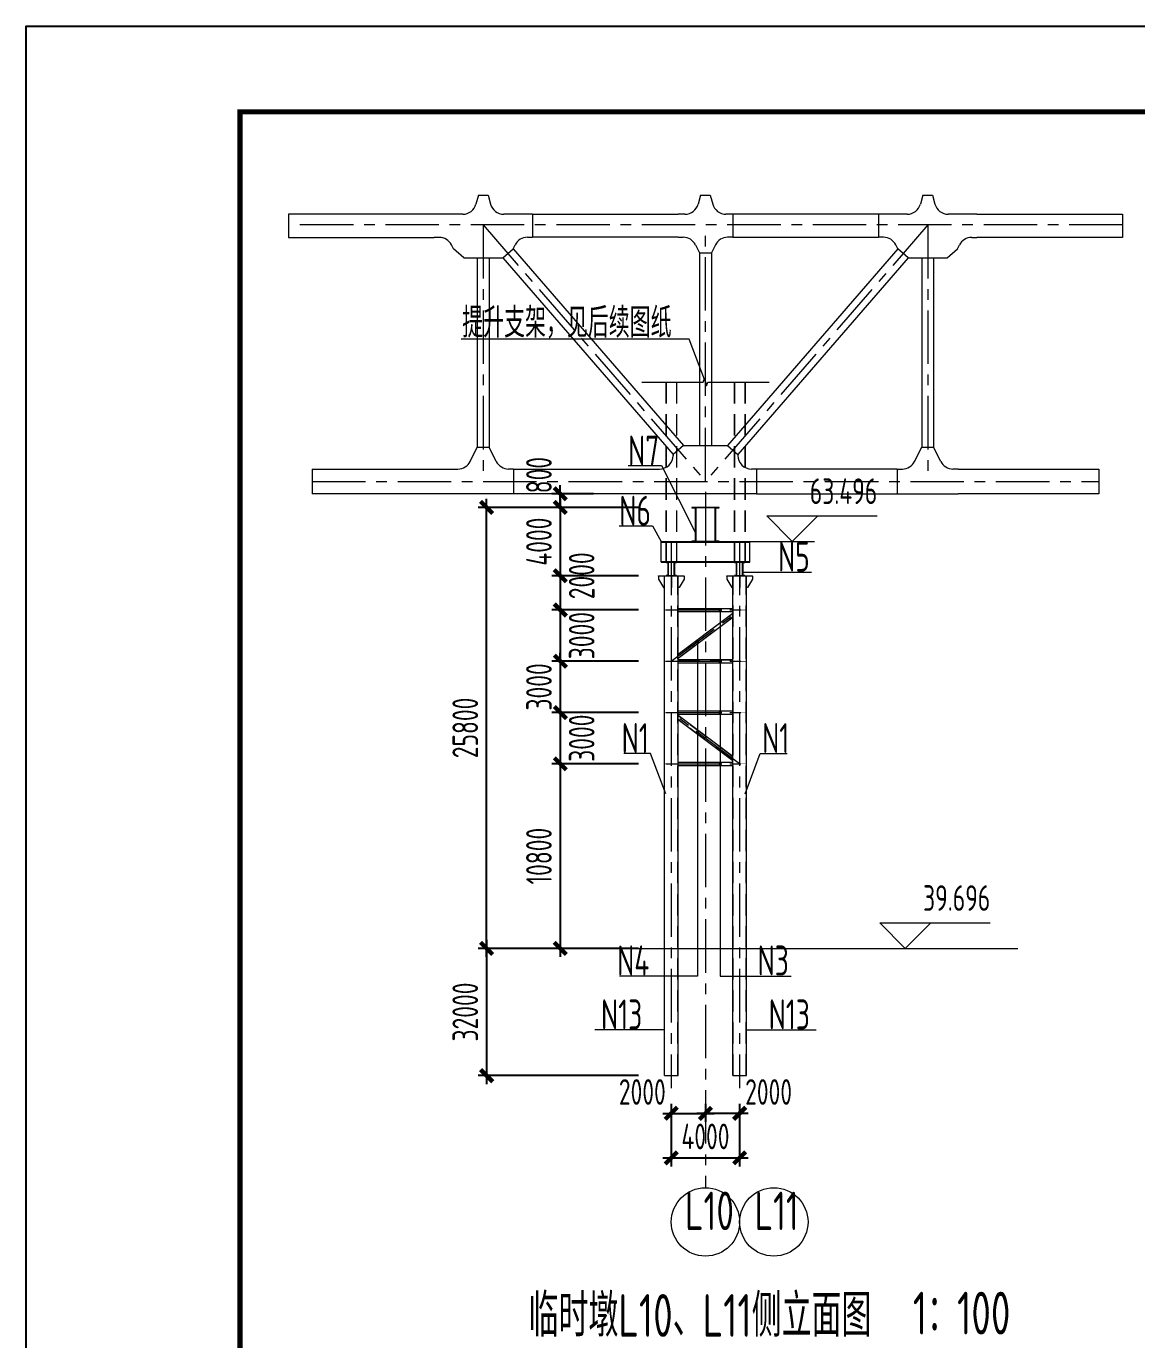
# Model space of a CAD drawing. Extents: x -2876908 to 633791, y -1383861 to 872234.
# Drawn here: x -1274373 to -1209407, y -1009729 to -932886 of the extents above; entities that cross this region are included whole.
import ezdxf
from ezdxf.enums import TextEntityAlignment as Align

# ---------------------------------------------------------------- set-up
doc = ezdxf.new("R2010")
doc.units = 0
doc.header["$LTSCALE"] = 5
doc.header["$MEASUREMENT"] = 0
for name, pattern in [('CENTER', [2, 1.25, -0.25, 0.25, -0.25]), ('DASH', [0.35, 0.25, -0.1]), ('DASHED', [0.75, 0.5, -0.25])]:
    doc.linetypes.add(name, pattern=pattern)
doc.layers.get('0').update_dxf_attribs({"linetype": 'CONTINUOUS', "lineweight": 25})
doc.layers.get('DEFPOINTS').update_dxf_attribs({"color": 35, "linetype": 'CONTINUOUS', "lineweight": 13})
for name, color, linetype, lineweight in [('1粗实线', 1, 'CONTINUOUS', 30), ('3中心线', 6, 'CENTER', 18), ('4虚线', 2, 'DASHED', 18), ('5标注', 3, 'CONTINUOUS', 15), ('6文本', 7, 'CONTINUOUS', 15), ('7边界线', 8, 'CONTINUOUS', 15), ('8轮廓线', 4, 'CONTINUOUS', 15), ('DIM', 3, 'CONTINUOUS', 0), ('HFZT', 5, 'CONTINUOUS', 15), ('REIND', 1, 'CONTINUOUS', 0), ('THIN', 7, 'CONTINUOUS', 0)]:
    doc.layers.add(name, color=color, linetype=linetype, lineweight=lineweight)
doc.styles.add('TSSD_Dimension', font='tssdeng.shx', dxfattribs={"width": 0.7, "bigfont": 'hztxt.shx'})
doc.styles.add('TSSD_NORM', font='tssdeng.shx', dxfattribs={"width": 0.7, "bigfont": 'hztxt.shx'})
doc.dimstyles.new('SJSYB-(50)$7', dxfattribs={"dimscale": 50, "dimtxt": 3.5, "dimasz": 1.5, "dimexe": 1, "dimexo": 1, "dimgap": 0.65, "dimtad": 1, "dimdec": 0, "dimzin": 0, "dimdsep": 46, "dimtxsty": 'TSSD_NORM', "dimblk": 'OBLIQUE', "dimcen": 0, "dimclrd": 256, "dimclre": 256, "dimclrt": 7, "dimadec": 0, "dimazin": 0, "dimtfac": 1, "dimtdec": 0, "dimtmove": 1, "dimatfit": 3, "dimldrblk": 'NONE', "dimfxl": 4, "dimfxlon": 1, "dimtolj": 1, "dimtzin": 0, "dimlwd": -1, "dimlwe": -1, "dimarcsym": 0})
doc.dimstyles.new('TSSD_100_100', dxfattribs={"dimtxt": 300, "dimasz": 100, "dimexe": 100, "dimexo": 250, "dimgap": 100, "dimtad": 1, "dimdec": 0, "dimzin": 0, "dimdsep": 46, "dimtxsty": 'TSSD_Dimension', "dimblk": 'ARCHTICK', "dimblk1": 'ARCHTICK', "dimblk2": 'ARCHTICK', "dimcen": 0, "dimdle": 100, "dimclrt": 7, "dimadec": 0, "dimazin": 0, "dimtfac": 1, "dimtdec": 0, "dimtix": 1, "dimtmove": 2, "dimatfit": 3, "dimfxl": 1, "dimtolj": 1, "dimtzin": 0, "dimarcsym": 0})

# ---------------------------------------------------------------- blocks, each defined once
blk = doc.blocks.new('LD')
at = {"layer": '3中心线', "ltscale": 500}
for p, q in [((-1150479, 4371), (-1199282, 4371)), ((-1187880, 4371), (-1174880, -10629)), ((-1187880, 4371), (-1187880, -10629)), ((-1174880, -10629), (-1174880, 4371)), ((-1161880, 4371), (-1174880, -10629)), ((-1161880, 4371), (-1161880, -10629)), ((-1197887, -10629), (-1151874, -10629))]:
    blk.add_line(p, q, dxfattribs=at)
at = {"layer": '8轮廓线'}
for p, q in [((-1188165, 6114), (-1188307, 5589)), ((-1188165, 6114), (-1187596, 6114)), ((-1187596, 6114), (-1187455, 5593)), ((-1175165, 6118), (-1175307, 5593)), ((-1175165, 6118), (-1174596, 6118)), ((-1174596, 6118), (-1174454, 5593)), ((-1162165, 6114), (-1162306, 5593)), ((-1162165, 6114), (-1161596, 6114)), ((-1161596, 6114), (-1161454, 5589)), ((-1189079, 4999), (-1199282, 4999)), ((-1199282, 4999), (-1199282, 3649)), ((-1185001, 5003), (-1186682, 5003)), ((-1185001, 5003), (-1176479, 5003)), ((-1185001, 5003), (-1185001, 3653)), ((-1176079, 5003), (-1176479, 5003)), ((-1173282, 5003), (-1173681, 5003)), ((-1164760, 5003), (-1173282, 5003)), ((-1173282, 5003), (-1173282, 3653)), ((-1163078, 5003), (-1164760, 5003)), ((-1164760, 5003), (-1164760, 3653)), ((-1159003, 4999), (-1160681, 4999)), ((-1159003, 4999), (-1150479, 4999)), ((-1150479, 4999), (-1150479, 3649)), ((-1199282, 3649), (-1190758, 3649)), ((-1190458, 3649), (-1190758, 3649)), ((-1189624, 2970), (-1189742, 3206)), ((-1186137, 2970), (-1186016, 3210)), ((-1185301, 3653), (-1185001, 3653)), ((-1176479, 3653), (-1185001, 3653)), ((-1176479, 3653), (-1176179, 3653)), ((-1175463, 3210), (-1175230, 2744)), ((-1174297, 3210), (-1174530, 2744)), ((-1173282, 3653), (-1173582, 3653)), ((-1173282, 3653), (-1164760, 3653)), ((-1164460, 3653), (-1164760, 3653)), ((-1163624, 2970), (-1163744, 3210)), ((-1160137, 2970), (-1160018, 3206)), ((-1159303, 3649), (-1159003, 3649)), ((-1150479, 3649), (-1159003, 3649)), ((-1189019, 2446), (-1189624, 2970)), ((-1189019, 2446), (-1186741, 2446)), ((-1188230, 2446), (-1188230, -8636)), ((-1187530, 2446), (-1187530, -8636)), ((-1186741, 2446), (-1186137, 2970)), ((-1186741, 2446), (-1176774, -9055)), ((-1186137, 2970), (-1176169, -8531)), ((-1175230, 2744), (-1175230, -8531)), ((-1175230, 2744), (-1174530, 2744)), ((-1174530, 2744), (-1174530, -8531)), ((-1163624, 2970), (-1173591, -8531)), ((-1163019, 2446), (-1172987, -9055)), ((-1163019, 2446), (-1163624, 2970)), ((-1163019, 2446), (-1160741, 2446)), ((-1162230, 2446), (-1162230, -8636)), ((-1161530, 2446), (-1161530, -8636)), ((-1160741, 2446), (-1160137, 2970)), ((-1188644, -9463), (-1188230, -8636)), ((-1188230, -8636), (-1187530, -8636)), ((-1187117, -9463), (-1187530, -8636)), ((-1176169, -8531), (-1176774, -9055)), ((-1176774, -9055), (-1176774, -9105)), ((-1176169, -8531), (-1173591, -8531)), ((-1173591, -8531), (-1172987, -9055)), ((-1172987, -9055), (-1172987, -9105)), ((-1162644, -9463), (-1162230, -8636)), ((-1162230, -8636), (-1161530, -8636)), ((-1161117, -9463), (-1161530, -8636)), ((-1197887, -9905), (-1197887, -11353)), ((-1197887, -9905), (-1189659, -9905)), ((-1189659, -9905), (-1189359, -9905)), ((-1186101, -9905), (-1186401, -9905)), ((-1186101, -9905), (-1186101, -11353)), ((-1186101, -9905), (-1177874, -9905)), ((-1177874, -9905), (-1177574, -9905)), ((-1171887, -9905), (-1172187, -9905)), ((-1171887, -9905), (-1171887, -11353)), ((-1163659, -9905), (-1171887, -9905)), ((-1163659, -9905), (-1163359, -9905)), ((-1163659, -9905), (-1163659, -11353)), ((-1160101, -9905), (-1160401, -9905)), ((-1160101, -9905), (-1151874, -9905)), ((-1151874, -9905), (-1151874, -11353)), ((-1186101, -11353), (-1197887, -11353)), ((-1171887, -11353), (-1186101, -11353)), ((-1171887, -11353), (-1160101, -11353)), ((-1151874, -11353), (-1160101, -11353))]:
    blk.add_line(p, q, dxfattribs=at)
for centre, start, end in [((-1189079, 5799), 270, 344.82495), ((-1186682, 5803), 195.17505, 270), ((-1176079, 5803), 270, 344.82495), ((-1173681, 5803), 195.17505, 270), ((-1163078, 5803), 270, 344.82495), ((-1160681, 5799), 195.17505, 270), ((-1190458, 2849), 26.56505, 90), ((-1185301, 2853), 90, 153.43495), ((-1176179, 2853), 26.56505, 90), ((-1173582, 2853), 90, 153.43495), ((-1164460, 2853), 26.56505, 90), ((-1159303, 2849), 90, 153.43495), ((-1177574, -9105), 269.99825, 0), ((-1172187, -9105), 180, 270.00175), ((-1189359, -9105), 270, 333.43495), ((-1186401, -9105), 206.56505, 270), ((-1163359, -9105), 270, 333.43495), ((-1160401, -9105), 206.56505, 270)]:
    blk.add_arc(centre, 800, start, end, dxfattribs=at)
blk = doc.blocks.new('_ArchTick')
at = {"color": 0, "linetype": 'ByBlock', "const_width": 0.5}
blk.add_lwpolyline([(-0.71, -0.71), (0.71, 0.71)], dxfattribs=at)
blk = doc.blocks.new('*D2158')
at = {"layer": 'DEFPOINTS', "color": 0, "transparency": 16777216}
for p in [(-1237303, -986837), (-1247440, -994277), (-1237303, -994277)]:
    blk.add_point(p, dxfattribs=at)
at = {"layer": 'DIM', "color": 0, "lineweight": -2, "transparency": 16777216}
for p, q in [((-1247440, -986337), (-1247440, -994777)), ((-1238553, -986837), (-1247940, -986837)), ((-1238553, -994277), (-1247940, -994277))]:
    blk.add_line(p, q, dxfattribs=at)
at = {"layer": 'DIM', "color": 0, "lineweight": -2, "transparency": 16777216, "xscale": 500, "yscale": 500, "zscale": 500}
for p, rotation in [((-1247440, -986837), 90), ((-1247440, -994277), 270)]:
    blk.add_blockref('_ArchTick', p, dxfattribs=dict(at, rotation=rotation))
at = {"layer": 'DIM', "color": 7, "transparency": 16777216, "insert": (-1248690, -990557), "char_height": 1500, "attachment_point": 5, "rotation": 90, "style": 'TSSD_Dimension'}
blk.add_mtext('\\A1;32000', dxfattribs=at)
blk = doc.blocks.new('*D2159')
at = {"layer": 'DEFPOINTS', "color": 0, "transparency": 16777216}
for p in [(-1237303, -961036), (-1243129, -965036), (-1237303, -965036)]:
    blk.add_point(p, dxfattribs=at)
at = {"layer": 'DIM', "color": 0, "lineweight": -2, "transparency": 16777216}
for p, q in [((-1238553, -961036), (-1243629, -961036)), ((-1243129, -960536), (-1243129, -965536)), ((-1238553, -965036), (-1243629, -965036))]:
    blk.add_line(p, q, dxfattribs=at)
at = {"layer": 'DIM', "color": 0, "lineweight": -2, "transparency": 16777216, "xscale": 500, "yscale": 500, "zscale": 500}
for p, rotation in [((-1243129, -961036), 90), ((-1243129, -965036), 270)]:
    blk.add_blockref('_ArchTick', p, dxfattribs=dict(at, rotation=rotation))
at = {"layer": 'DIM', "color": 7, "transparency": 16777216, "insert": (-1244379, -963036), "char_height": 1500, "attachment_point": 5, "rotation": 90, "style": 'TSSD_Dimension'}
blk.add_mtext('\\A1;4000', dxfattribs=at)
blk = doc.blocks.new('*D2160')
at = {"layer": 'DEFPOINTS', "color": 0, "transparency": 16777216}
for p in [(-1237303, -967036), (-1243129, -970036), (-1237303, -970036)]:
    blk.add_point(p, dxfattribs=at)
at = {"layer": 'DIM', "color": 0, "lineweight": -2, "transparency": 16777216}
for p, q in [((-1243129, -966536), (-1243129, -970536)), ((-1238553, -967036), (-1243629, -967036)), ((-1238553, -970036), (-1243629, -970036))]:
    blk.add_line(p, q, dxfattribs=at)
at = {"layer": 'DIM', "color": 0, "lineweight": -2, "transparency": 16777216, "xscale": 500, "yscale": 500, "zscale": 500}
for p, rotation in [((-1243129, -967036), 90), ((-1243129, -970036), 270)]:
    blk.add_blockref('_ArchTick', p, dxfattribs=dict(at, rotation=rotation))
at = {"layer": 'DIM', "color": 7, "transparency": 16777216, "insert": (-1241879, -968536), "char_height": 1500, "attachment_point": 5, "rotation": 90, "style": 'TSSD_Dimension'}
blk.add_mtext('\\A1;3000', dxfattribs=at)
blk = doc.blocks.new('*D2161')
at = {"layer": 'DEFPOINTS', "color": 0, "transparency": 16777216}
for p in [(-1237303, -970036), (-1243129, -973036), (-1237303, -973036)]:
    blk.add_point(p, dxfattribs=at)
at = {"layer": 'DIM', "color": 0, "lineweight": -2, "transparency": 16777216}
for p, q in [((-1243129, -970036), (-1243129, -969536)), ((-1238553, -970036), (-1243629, -970036)), ((-1243129, -970036), (-1243129, -973036)), ((-1238553, -973036), (-1243629, -973036)), ((-1243129, -973036), (-1243129, -973536))]:
    blk.add_line(p, q, dxfattribs=at)
at = {"layer": 'DIM', "color": 0, "lineweight": -2, "transparency": 16777216, "xscale": 500, "yscale": 500, "zscale": 500}
for p, rotation in [((-1243129, -970036), 270), ((-1243129, -973036), 90)]:
    blk.add_blockref('_ArchTick', p, dxfattribs=dict(at, rotation=rotation))
at = {"layer": 'DIM', "color": 7, "transparency": 16777216, "insert": (-1244379, -971536), "char_height": 1500, "attachment_point": 5, "rotation": 90, "style": 'TSSD_Dimension'}
blk.add_mtext('\\A1;3000', dxfattribs=at)
blk = doc.blocks.new('*D2162')
at = {"layer": 'DEFPOINTS', "color": 0, "transparency": 16777216}
for p in [(-1237303, -973036), (-1243129, -976036), (-1237303, -976036)]:
    blk.add_point(p, dxfattribs=at)
at = {"layer": 'DIM', "color": 0, "lineweight": -2, "transparency": 16777216}
for p, q in [((-1243129, -972536), (-1243129, -976536)), ((-1238553, -973036), (-1243629, -973036)), ((-1238553, -976036), (-1243629, -976036))]:
    blk.add_line(p, q, dxfattribs=at)
at = {"layer": 'DIM', "color": 0, "lineweight": -2, "transparency": 16777216, "xscale": 500, "yscale": 500, "zscale": 500}
for p, rotation in [((-1243129, -973036), 90), ((-1243129, -976036), 270)]:
    blk.add_blockref('_ArchTick', p, dxfattribs=dict(at, rotation=rotation))
at = {"layer": 'DIM', "color": 7, "transparency": 16777216, "insert": (-1241879, -974536), "char_height": 1500, "attachment_point": 5, "rotation": 90, "style": 'TSSD_Dimension'}
blk.add_mtext('\\A1;3000', dxfattribs=at)
blk = doc.blocks.new('*D2163')
at = {"layer": 'DEFPOINTS', "color": 0, "transparency": 16777216}
for p in [(-1237303, -976036), (-1243129, -986836), (-1237303, -986836)]:
    blk.add_point(p, dxfattribs=at)
at = {"layer": 'DIM', "color": 0, "lineweight": -2, "transparency": 16777216}
for p, q in [((-1243129, -975536), (-1243129, -987336)), ((-1238553, -976036), (-1243629, -976036)), ((-1238553, -986836), (-1243629, -986836))]:
    blk.add_line(p, q, dxfattribs=at)
at = {"layer": 'DIM', "color": 0, "lineweight": -2, "transparency": 16777216, "xscale": 500, "yscale": 500, "zscale": 500}
for p, rotation in [((-1243129, -976036), 90), ((-1243129, -986836), 270)]:
    blk.add_blockref('_ArchTick', p, dxfattribs=dict(at, rotation=rotation))
at = {"layer": 'DIM', "color": 7, "transparency": 16777216, "insert": (-1244379, -981436), "char_height": 1500, "attachment_point": 5, "rotation": 90, "style": 'TSSD_Dimension'}
blk.add_mtext('\\A1;10800', dxfattribs=at)
blk = doc.blocks.new('*D2164')
at = {"layer": 'DEFPOINTS', "color": 0, "transparency": 16777216}
for p in [(-1243129, -960236), (-1239936, -960236), (-1239936, -961036)]:
    blk.add_point(p, dxfattribs=at)
at = {"layer": 'DIM', "color": 0, "lineweight": -2, "transparency": 16777216}
for p, q in [((-1243129, -960236), (-1243129, -959736)), ((-1241186, -960236), (-1243629, -960236)), ((-1243129, -961036), (-1243129, -960236)), ((-1241186, -961036), (-1243629, -961036)), ((-1243129, -961036), (-1243129, -961536))]:
    blk.add_line(p, q, dxfattribs=at)
at = {"layer": 'DIM', "color": 0, "lineweight": -2, "transparency": 16777216, "xscale": 500, "yscale": 500, "zscale": 500}
for p, rotation in [((-1243129, -960236), 270), ((-1243129, -961036), 90)]:
    blk.add_blockref('_ArchTick', p, dxfattribs=dict(at, rotation=rotation))
at = {"layer": 'DIM', "color": 7, "transparency": 16777216, "insert": (-1244379, -959146), "char_height": 1500, "attachment_point": 5, "rotation": 90, "style": 'TSSD_Dimension'}
blk.add_mtext('\\A1;800', dxfattribs=at)
blk = doc.blocks.new('*D2165')
at = {"layer": 'DEFPOINTS', "color": 0, "transparency": 16777216}
for p in [(-1247440, -961036), (-1239936, -961036), (-1239936, -986836)]:
    blk.add_point(p, dxfattribs=at)
at = {"layer": 'DIM', "color": 0, "lineweight": -2, "transparency": 16777216}
for p, q in [((-1241186, -961036), (-1247940, -961036)), ((-1247440, -987336), (-1247440, -960536)), ((-1241186, -986836), (-1247940, -986836))]:
    blk.add_line(p, q, dxfattribs=at)
at = {"layer": 'DIM', "color": 0, "lineweight": -2, "transparency": 16777216, "xscale": 500, "yscale": 500, "zscale": 500}
for p, rotation in [((-1247440, -961036), 90), ((-1247440, -986836), 270)]:
    blk.add_blockref('_ArchTick', p, dxfattribs=dict(at, rotation=rotation))
at = {"layer": 'DIM', "color": 7, "transparency": 16777216, "insert": (-1248690, -973936), "char_height": 1500, "attachment_point": 5, "rotation": 90, "style": 'TSSD_Dimension'}
blk.add_mtext('\\A1;25800', dxfattribs=at)
blk = doc.blocks.new('*D2166')
at = {"layer": 'DEFPOINTS', "color": 0, "transparency": 16777216}
for p in [(-1236638, -994677), (-1234638, -994677), (-1234638, -996484)]:
    blk.add_point(p, dxfattribs=at)
at = {"layer": 'DIM', "color": 0, "lineweight": -2, "transparency": 16777216}
for p, q in [((-1237138, -996484), (-1234138, -996484)), ((-1236638, -995927), (-1236638, -996984)), ((-1234638, -995927), (-1234638, -996984))]:
    blk.add_line(p, q, dxfattribs=at)
at = {"layer": 'DIM', "color": 0, "lineweight": -2, "transparency": 16777216, "xscale": 500, "yscale": 500, "zscale": 500, "rotation": 180}
blk.add_blockref('_ArchTick', (-1236638, -996484), dxfattribs=at)
at = {"layer": 'DIM', "color": 0, "lineweight": -2, "transparency": 16777216, "xscale": 500, "yscale": 500, "zscale": 500}
blk.add_blockref('_ArchTick', (-1234638, -996484), dxfattribs=at)
at = {"layer": 'DIM', "color": 7, "transparency": 16777216, "insert": (-1238332, -995234), "char_height": 1500, "attachment_point": 5, "style": 'TSSD_Dimension'}
blk.add_mtext('\\A1;2000', dxfattribs=at)
blk = doc.blocks.new('*D2167')
at = {"layer": 'DEFPOINTS', "color": 0, "transparency": 16777216}
for p in [(-1234638, -994677), (-1232638, -994677), (-1234638, -996484)]:
    blk.add_point(p, dxfattribs=at)
at = {"layer": 'DIM', "color": 0, "lineweight": -2, "transparency": 16777216}
for p, q in [((-1232138, -996484), (-1235138, -996484)), ((-1234638, -995927), (-1234638, -996984)), ((-1232638, -995927), (-1232638, -996984))]:
    blk.add_line(p, q, dxfattribs=at)
at = {"layer": 'DIM', "color": 0, "lineweight": -2, "transparency": 16777216, "xscale": 500, "yscale": 500, "zscale": 500, "rotation": 180}
blk.add_blockref('_ArchTick', (-1234638, -996484), dxfattribs=at)
at = {"layer": 'DIM', "color": 0, "lineweight": -2, "transparency": 16777216, "xscale": 500, "yscale": 500, "zscale": 500}
blk.add_blockref('_ArchTick', (-1232638, -996484), dxfattribs=at)
at = {"layer": 'DIM', "color": 7, "transparency": 16777216, "insert": (-1230944, -995234), "char_height": 1500, "attachment_point": 5, "style": 'TSSD_Dimension'}
blk.add_mtext('\\A1;2000', dxfattribs=at)
blk = doc.blocks.new('*D2168')
at = {"layer": 'DEFPOINTS', "color": 0, "transparency": 16777216}
for p in [(-1236638, -994677), (-1232638, -994677), (-1232638, -999086)]:
    blk.add_point(p, dxfattribs=at)
at = {"layer": 'DIM', "color": 0, "lineweight": -2, "transparency": 16777216}
for p, q in [((-1236638, -995927), (-1236638, -999586)), ((-1232638, -995927), (-1232638, -999586)), ((-1237138, -999086), (-1232138, -999086))]:
    blk.add_line(p, q, dxfattribs=at)
at = {"layer": 'DIM', "color": 0, "lineweight": -2, "transparency": 16777216, "xscale": 500, "yscale": 500, "zscale": 500, "rotation": 180}
blk.add_blockref('_ArchTick', (-1236638, -999086), dxfattribs=at)
at = {"layer": 'DIM', "color": 0, "lineweight": -2, "transparency": 16777216, "xscale": 500, "yscale": 500, "zscale": 500}
blk.add_blockref('_ArchTick', (-1232638, -999086), dxfattribs=at)
at = {"layer": 'DIM', "color": 7, "transparency": 16777216, "insert": (-1234638, -997836), "char_height": 1500, "attachment_point": 5, "style": 'TSSD_Dimension'}
blk.add_mtext('\\A1;4000', dxfattribs=at)
blk = doc.blocks.new('施工设计图框')
at = {"color": 7, "linetype": 'Continuous'}
blk.add_lwpolyline([(-395.5, -13.5), (-395.5, 283.5), (24.5, 283.5), (24.5, -13.5), (-395.5, -13.5)], dxfattribs=at)
at = {"layer": '1粗实线', "color": 7, "linetype": 'Continuous', "const_width": 0.6}
blk.add_lwpolyline([(-370.5, -3.5), (-370.5, 273.5), (14.5, 273.5), (14.5, -3.5), (-370.5, -3.5)], dxfattribs=at)
at = {"layer": 'HFZT', "color": 2, "style": 'TSSD_NORM', "width": 0.7}
for tag, height, p in [('比例尺', 2.5, (7.25, 17.5)), ('图号', 2.5, (-20.49, 3.5)), ('日期', 2.5, (7.25, 3.5)), ('图名', 4, (-76.24, 0.75))]:
    blk.add_attdef(tag, text='', height=height, dxfattribs=at).set_placement(p, align=Align.MIDDLE)
blk = doc.blocks.new('_None')
blk = doc.blocks.new('_Oblique')
at = {"color": 0, "linetype": 'ByBlock', "lineweight": -2}
blk.add_line((-0.5, -0.5), (0.5, 0.5), dxfattribs=at)
blk = doc.blocks.new('*D2192')
at = {"layer": 'DEFPOINTS', "color": 0, "transparency": 16777216}
for p in [(-1237303, -965036), (-1243129, -967036), (-1237303, -967036)]:
    blk.add_point(p, dxfattribs=at)
at = {"layer": 'DIM', "color": 0, "lineweight": -2, "transparency": 16777216}
for p, q in [((-1238553, -965036), (-1243629, -965036)), ((-1243129, -964536), (-1243129, -967536)), ((-1238553, -967036), (-1243629, -967036))]:
    blk.add_line(p, q, dxfattribs=at)
at = {"layer": 'DIM', "color": 0, "lineweight": -2, "transparency": 16777216, "xscale": 500, "yscale": 500, "zscale": 500}
for p, rotation in [((-1243129, -965036), 90), ((-1243129, -967036), 270)]:
    blk.add_blockref('_ArchTick', p, dxfattribs=dict(at, rotation=rotation))
at = {"layer": 'DIM', "color": 7, "transparency": 16777216, "insert": (-1241879, -965036), "char_height": 1500, "attachment_point": 5, "rotation": 90, "style": 'TSSD_Dimension'}
blk.add_mtext('\\A1;2000', dxfattribs=at)

msp = doc.modelspace()

# ---------------------------------------------------------------- linework, layer by layer
at = {"layer": '3中心线', "ltscale": 500}
for p, q in [((-1234637.985, -960132.31), (-1234637.985, -1000839.409)), ((-1236637.985, -963036.31), (-1236637.985, -995005.289)), ((-1232637.985, -963036.31), (-1232637.985, -995005.289)), ((-1236952.985, -967036.31), (-1232322.985, -967036.31)), ((-1236637.985, -970036.31), (-1232637.985, -967036.31)), ((-1236952.985, -970036.31), (-1232322.985, -970036.31)), ((-1236952.985, -973036.31), (-1232322.985, -973036.31)), ((-1232637.985, -976036.31), (-1236637.985, -973036.31)), ((-1236952.985, -976036.31), (-1232322.985, -976036.31))]:
    msp.add_line(p, q, dxfattribs=at)
at = {"layer": '4虚线', "ltscale": 500}
for p, q in [((-1236952.985, -953708.162), (-1236952.985, -964236.31)), ((-1236942.985, -953708.162), (-1236942.985, -964236.31)), ((-1236332.985, -953708.162), (-1236332.985, -964236.31)), ((-1236322.985, -953708.162), (-1236322.985, -964236.31)), ((-1232952.985, -953708.162), (-1232952.985, -964206.31)), ((-1232942.985, -953708.162), (-1232942.985, -964206.31)), ((-1232332.985, -953708.162), (-1232332.985, -964206.31)), ((-1232322.985, -953708.162), (-1232322.985, -964206.31)), ((-1237025.985, -994276.647), (-1237025.985, -965066.31)), ((-1236249.985, -994276.647), (-1236249.985, -965066.31)), ((-1233025.985, -994276.647), (-1233025.985, -965066.31)), ((-1232249.985, -994276.647), (-1232249.985, -965066.31)), ((-1236237.985, -966945.31), (-1233037.985, -966945.31)), ((-1236237.985, -967127.31), (-1233037.985, -967127.31)), ((-1236237.985, -969622.56), (-1233037.985, -967222.56)), ((-1236237.985, -969850.06), (-1233037.985, -967450.06)), ((-1236237.985, -969945.31), (-1233037.985, -969945.31)), ((-1236237.985, -970127.31), (-1233037.985, -970127.31)), ((-1236237.985, -972945.31), (-1233037.985, -972945.31)), ((-1236237.985, -973127.31), (-1233037.985, -973127.31)), ((-1233037.985, -975622.56), (-1236237.985, -973222.56)), ((-1233037.985, -975850.06), (-1236237.985, -973450.06)), ((-1236237.985, -975945.31), (-1233037.985, -975945.31)), ((-1236237.985, -976127.31), (-1233037.985, -976127.31))]:
    msp.add_line(p, q, dxfattribs=at)
at = {"layer": '5标注'}
for p, q in [((-1235593.304, -951191.116), (-1248922.554, -951191.116)), ((-1234637.985, -953708.162), (-1235593.304, -951191.116)), ((-1239163.229, -958586.943), (-1237219.186, -958586.943)), ((-1237219.186, -958586.943), (-1235237.985, -962476.523)), ((-1239679.315, -962106.923), (-1237735.273, -962106.923)), ((-1237735.273, -962106.923), (-1237237.985, -963036.31)), ((-1232437.985, -964824.186), (-1228435.553, -964824.186)), ((-1237037.985, -991604.741), (-1241105.332, -991604.741)), ((-1232237.985, -991604.741), (-1228170.638, -991604.741))]:
    msp.add_line(p, q, dxfattribs=at)
at = {"layer": '5标注', "linetype": 'DASH', "ltscale": 100, "const_width": 30, "flags": 128}
for points in [[(-1237037.985, -967036.31), (-1236237.985, -967036.31)], [(-1233037.985, -967036.31), (-1232237.985, -967036.31)], [(-1237037.985, -970036.31), (-1236237.985, -970036.31)], [(-1233037.985, -970036.31), (-1232237.985, -970036.31)], [(-1237037.985, -973036.31), (-1236237.985, -973036.31)], [(-1233037.985, -973036.31), (-1232237.985, -973036.31)], [(-1237037.985, -976036.31), (-1236237.985, -976036.31)], [(-1233037.985, -976036.31), (-1232237.985, -976036.31)]]:
    msp.add_lwpolyline(points, dxfattribs=at)
at = {"layer": '5标注'}
for points in [[(-1233773.233, -967036.31), (-1233773.233, -988450.316), (-1229630.472, -988450.316)], [(-1235109.189, -968889.713), (-1235109.189, -988450.316), (-1239675.29, -988450.316)]]:
    msp.add_lwpolyline(points, dxfattribs=at)
for centre in [(-1234637.985, -1002839.409), (-1230637.985, -1002839.409)]:
    msp.add_circle(centre, 2000, dxfattribs=at)
at = {"layer": '7边界线'}
msp.add_line((-1245991.778, -986836.31), (-1216372.276, -986836.31), dxfattribs=at)
at = {"layer": '8轮廓线'}
for p, q in [((-1237237.985, -964236.31), (-1237237.985, -963036.31)), ((-1237237.985, -963036.31), (-1232037.985, -963036.31)), ((-1237237.985, -963066.31), (-1232037.985, -963066.31)), ((-1232037.985, -964236.31), (-1232037.985, -963036.31)), ((-1237237.985, -964206.31), (-1232037.985, -964206.31)), ((-1237237.985, -964236.31), (-1232037.985, -964236.31)), ((-1237387.985, -965066.31), (-1237387.985, -965036.31)), ((-1237387.985, -965036.31), (-1235887.985, -965036.31)), ((-1235887.985, -965066.31), (-1237387.985, -965066.31)), ((-1237387.985, -965066.31), (-1237387.985, -965236.31)), ((-1237037.985, -994276.647), (-1237037.985, -965066.31)), ((-1236647.985, -965066.31), (-1236647.985, -965716.31)), ((-1236627.985, -965066.31), (-1236627.985, -965716.31)), ((-1236237.985, -994276.647), (-1236237.985, -965066.31)), ((-1235887.985, -965066.31), (-1235887.985, -965036.31)), ((-1235887.985, -965066.31), (-1235887.985, -965236.31)), ((-1233387.985, -965066.31), (-1233387.985, -965036.31)), ((-1233387.985, -965036.31), (-1231887.985, -965036.31)), ((-1231887.985, -965066.31), (-1233387.985, -965066.31)), ((-1233387.985, -965066.31), (-1233387.985, -965236.31)), ((-1233037.985, -965036.31), (-1232237.985, -965036.31)), ((-1233037.985, -994276.647), (-1233037.985, -965066.31)), ((-1232647.985, -965066.31), (-1232647.985, -965716.31)), ((-1232627.985, -965066.31), (-1232627.985, -965716.31)), ((-1232237.985, -994276.647), (-1232237.985, -965066.31)), ((-1231887.985, -965066.31), (-1231887.985, -965036.31)), ((-1231887.985, -965066.31), (-1231887.985, -965236.31)), ((-1237387.985, -965236.31), (-1237087.985, -965716.31)), ((-1237087.985, -965716.31), (-1237037.985, -965716.31)), ((-1236627.985, -965716.31), (-1236647.985, -965716.31)), ((-1236172.281, -965716.31), (-1236237.985, -965716.31)), ((-1235887.985, -965236.31), (-1236172.281, -965716.31)), ((-1233387.985, -965236.31), (-1233087.985, -965716.31)), ((-1233087.985, -965716.31), (-1233037.985, -965716.31)), ((-1232627.985, -965716.31), (-1232647.985, -965716.31)), ((-1232172.281, -965716.31), (-1232237.985, -965716.31)), ((-1231887.985, -965236.31), (-1232172.281, -965716.31)), ((-1236237.985, -966939.31), (-1233037.985, -966939.31)), ((-1236237.985, -967133.31), (-1233037.985, -967133.31)), ((-1236237.985, -969615.06), (-1233037.985, -967215.06)), ((-1236237.985, -969857.56), (-1233037.985, -967457.56)), ((-1236237.985, -969939.31), (-1233037.985, -969939.31)), ((-1236237.985, -970133.31), (-1233037.985, -970133.31)), ((-1236237.985, -972939.31), (-1233037.985, -972939.31)), ((-1236237.985, -973133.31), (-1233037.985, -973133.31)), ((-1233037.985, -975615.06), (-1236237.985, -973215.06)), ((-1233037.985, -975857.56), (-1236237.985, -973457.56)), ((-1236237.985, -975939.31), (-1233037.985, -975939.31)), ((-1236237.985, -976133.31), (-1233037.985, -976133.31)), ((-1237037.985, -994276.647), (-1236237.985, -994276.647)), ((-1233037.985, -994276.647), (-1232237.985, -994276.647))]:
    msp.add_line(p, q, dxfattribs=at)
for points in [[(-1235437.985, -963036.31), (-1233837.985, -963036.31), (-1233837.985, -963006.31), (-1234037.985, -963006.31), (-1234037.985, -961066.31), (-1233837.985, -961066.31), (-1233837.985, -961036.31), (-1235437.985, -961036.31), (-1235437.985, -961066.31), (-1235237.985, -961066.31), (-1235237.985, -963006.31), (-1235437.985, -963006.31)], [(-1235207.985, -963006.31), (-1234067.985, -963006.31), (-1234067.985, -961066.31), (-1235207.985, -961066.31)], [(-1236937.985, -965036.31), (-1236337.985, -965036.31), (-1236337.985, -965008.31), (-1236437.985, -965008.31), (-1236437.985, -964264.31), (-1236337.985, -964264.31), (-1236337.985, -964236.31), (-1236937.985, -964236.31), (-1236937.985, -964264.31), (-1236837.985, -964264.31), (-1236837.985, -965008.31), (-1236937.985, -965008.31)], [(-1236813.985, -965008.31), (-1236461.985, -965008.31), (-1236461.985, -964264.31), (-1236813.985, -964264.31)], [(-1232937.985, -965036.31), (-1232337.985, -965036.31), (-1232337.985, -965008.31), (-1232437.985, -965008.31), (-1232437.985, -964264.31), (-1232337.985, -964264.31), (-1232337.985, -964236.31), (-1232937.985, -964236.31), (-1232937.985, -964264.31), (-1232837.985, -964264.31), (-1232837.985, -965008.31), (-1232937.985, -965008.31)], [(-1232813.985, -965008.31), (-1232461.985, -965008.31), (-1232461.985, -964264.31), (-1232813.985, -964264.31)]]:
    msp.add_lwpolyline(points, close=True, dxfattribs=at)
at = {"layer": 'REIND', "const_width": 100}
for points in [[(-1233823.233, -967036.31, 1), (-1233723.233, -967036.31, 1)], [(-1235159.189, -968889.713, 1), (-1235059.189, -968889.713, 1)], [(-1233823.233, -970036.31, 1), (-1233723.233, -970036.31, 1)], [(-1233823.233, -973036.31, 1), (-1233723.233, -973036.31, 1)], [(-1235159.189, -974182.907, 1), (-1235059.189, -974182.907, 1)], [(-1233823.233, -976036.31, 1), (-1233723.233, -976036.31, 1)]]:
    msp.add_lwpolyline(points, format="xyb", close=True, dxfattribs=at)
at = {"layer": 'THIN'}
for p, q in [((-1229556.586, -963036.31), (-1231056.586, -961536.31)), ((-1231056.586, -961536.31), (-1228056.586, -961536.31)), ((-1229556.586, -963036.31), (-1228056.586, -961536.31)), ((-1228056.586, -961536.31), (-1224590.239, -961536.31)), ((-1232435.951, -963036.31), (-1228264.51, -963036.31)), ((-1222945.098, -986836.31), (-1224445.098, -985336.31)), ((-1224445.098, -985336.31), (-1221445.098, -985336.31)), ((-1222945.098, -986836.31), (-1221445.098, -985336.31)), ((-1221445.098, -985336.31), (-1217978.752, -985336.31)), ((-1225426.497, -986836.31), (-1221445.098, -986836.31))]:
    msp.add_line(p, q, dxfattribs=at)
at = {"layer": 'THIN', "flags": 128}
msp.add_lwpolyline([(-1238364.617, -953708.162), (-1234767.985, -953708.162), (-1234697.985, -953488.162), (-1234577.985, -953928.162), (-1234507.985, -953708.162), (-1230911.352, -953708.162)], dxfattribs=at)

# ---------------------------------------------------------------- block references
at = {"xscale": 500, "yscale": 500, "zscale": 500}
msp.add_blockref('施工设计图框', (-1076620.511, -1074635.792), dxfattribs=at)
at = {"layer": '5标注'}
msp.add_blockref('LD', (-59757.68, -948882.906), dxfattribs=at)

# ---------------------------------------------------------------- texts
at = {"layer": '5标注', "color": 7, "char_height": 1750, "style": 'TSSD_NORM'}
for s, insert, attachment_point in [('提升支架，见后续图纸', (-1236618.91, -951158.616), 9), ('N7', (-1239163.229, -958586.943), 7), ('N6', (-1239679.315, -962106.923), 7), ('N5', (-1230392.059, -964791.686), 7), ('N1', (-1237952.58, -975407.429), 9), ('N1', (-1231323.39, -975407.429), 7), ('N4', (-1237923.155, -988417.816), 9), ('N3', (-1231586.978, -988417.816), 7), ('N13', (-1238336.48, -991572.241), 9), ('N13', (-1230939.49, -991572.241), 7)]:
    msp.add_mtext(s, dxfattribs=dict(at, insert=insert, attachment_point=attachment_point))
at = {"layer": '6文本', "style": 'TSSD_NORM', "width": 0.7}
for s, p in [('临时墩L10、L11侧立面图 ', (-1234426.722, -1008171.503)), ('1：100', (-1219650.585, -1008171.503))]:
    msp.add_text(s, height=2500, dxfattribs=at).set_placement(p, align=Align.MIDDLE)
at = {"layer": 'DIM', "color": 7, "style": 'TSSD_Dimension', "width": 0.7}
for s, height, p in [('63.496', 1500, (-1224590.239, -961286.31)), ('39.696', 1500, (-1217978.752, -985086.31)), ('L10', 2250, (-1232969.602, -1003991.168)), ('L11', 2250, (-1229178.307, -1003991.168))]:
    msp.add_text(s, height=height, dxfattribs=at).set_placement(p, align=Align.BOTTOM_RIGHT)

# ---------------------------------------------------------------- dimensions: what is measured, and where the dimension line sits
at = {"layer": 'DIM'}
for base, p1, p2, angle, picture, middle in [((-1243128.843, -960236.31), (-1239936.223, -961036.31), (-1239936.223, -960236.31), 90, '*D2164', (-1244378.843, -959145.925)), ((-1243128.843, -967036.31), (-1237302.985, -965036.31), (-1237302.985, -967036.31), 90, '*D2192', (-1241878.843, -965036.31)), ((-1243128.843, -970036.31), (-1237302.985, -967036.31), (-1237302.985, -970036.31), 90, '*D2160', (-1241878.843, -968536.31)), ((-1243128.843, -976036.31), (-1237302.985, -973036.31), (-1237302.985, -976036.31), 90, '*D2162', (-1241878.843, -974536.31)), ((-1234637.985, -996483.753), (-1232637.985, -994676.647), (-1234637.985, -994676.647), 180, '*D2167', (-1230943.754, -995233.753))]:
    dim = msp.add_linear_dim(base=base, p1=p1, p2=p2, angle=angle, dimstyle='TSSD_100_100', override={"dimtxt": 1500, "dimasz": 500, "dimexe": 500, "dimexo": 1250, "dimgap": 500, "dimdle": 500}, dxfattribs=at)
    dim.commit()
    dim.dimension.update_dxf_attribs({"geometry": picture, "text_midpoint": middle, "dimtype": 160})
for base, p1, p2, picture, middle in [((-1247439.774, -961036.31), (-1239936.223, -986835.992), (-1239936.223, -961036.31), '*D2165', (-1248689.774, -973936.151)), ((-1243128.843, -965036.31), (-1237302.985, -961036.31), (-1237302.985, -965036.31), '*D2159', (-1244378.843, -963036.31)), ((-1243128.843, -973036.31), (-1237302.985, -970036.31), (-1237302.985, -973036.31), '*D2161', (-1244378.843, -971536.31)), ((-1243128.843, -986836.31), (-1237302.985, -976036.31), (-1237302.985, -986836.31), '*D2163', (-1244378.843, -981436.31))]:
    dim = msp.add_linear_dim(base=base, p1=p1, p2=p2, angle=90, dimstyle='TSSD_100_100', override={"dimtxt": 1500, "dimasz": 500, "dimexe": 500, "dimexo": 1250, "dimgap": 500, "dimdle": 500}, dxfattribs=at)
    dim.commit()
    dim.dimension.update_dxf_attribs({"geometry": picture, "text_midpoint": middle})
dim = msp.add_linear_dim(base=(-1247439.774, -994276.647), p1=(-1237302.985, -986836.798), p2=(-1237302.985, -994276.647), angle=90, text='32000', dimstyle='TSSD_100_100', override={"dimtxt": 1500, "dimasz": 500, "dimexe": 500, "dimexo": 1250, "dimgap": 500, "dimdle": 500}, dxfattribs=at)
dim.commit()
dim.dimension.update_dxf_attribs({"geometry": '*D2158', "text_midpoint": (-1248689.774, -990556.723)})
dim = msp.add_linear_dim(base=(-1234637.985, -996483.753), p1=(-1236637.985, -994676.647), p2=(-1234637.985, -994676.647), dimstyle='TSSD_100_100', override={"dimtxt": 1500, "dimasz": 500, "dimexe": 500, "dimexo": 1250, "dimgap": 500, "dimdle": 500}, dxfattribs=at)
dim.commit()
dim.dimension.update_dxf_attribs({"geometry": '*D2166', "text_midpoint": (-1238332.215, -995233.753), "dimtype": 160})
dim = msp.add_linear_dim(base=(-1232637.985, -999085.676), p1=(-1236637.985, -994676.647), p2=(-1232637.985, -994676.647), dimstyle='TSSD_100_100', override={"dimtxt": 1500, "dimasz": 500, "dimexe": 500, "dimexo": 1250, "dimgap": 500, "dimdle": 500}, dxfattribs=at)
dim.commit()
dim.dimension.update_dxf_attribs({"geometry": '*D2168', "text_midpoint": (-1234637.985, -997835.676)})

# ---------------------------------------------------------------- leaders
at = {"layer": '5标注', "annotation_type": 0, "has_hookline": 1, "text_width": 1460.577}
for points, hookline_direction in [([(-1236952.985, -977790.116), (-1237845.08, -975439.929), (-1237920.08, -975439.929)], 1), ([(-1232322.985, -977790.116), (-1231430.89, -975439.929), (-1231355.89, -975439.929)], 0)]:
    msp.add_leader(points, dimstyle='SJSYB-(50)$7', override={"dimgap": 0.65, "dimtad": 1}, dxfattribs=dict(at, hookline_direction=hookline_direction))

doc.saveas('drawing.dxf')
